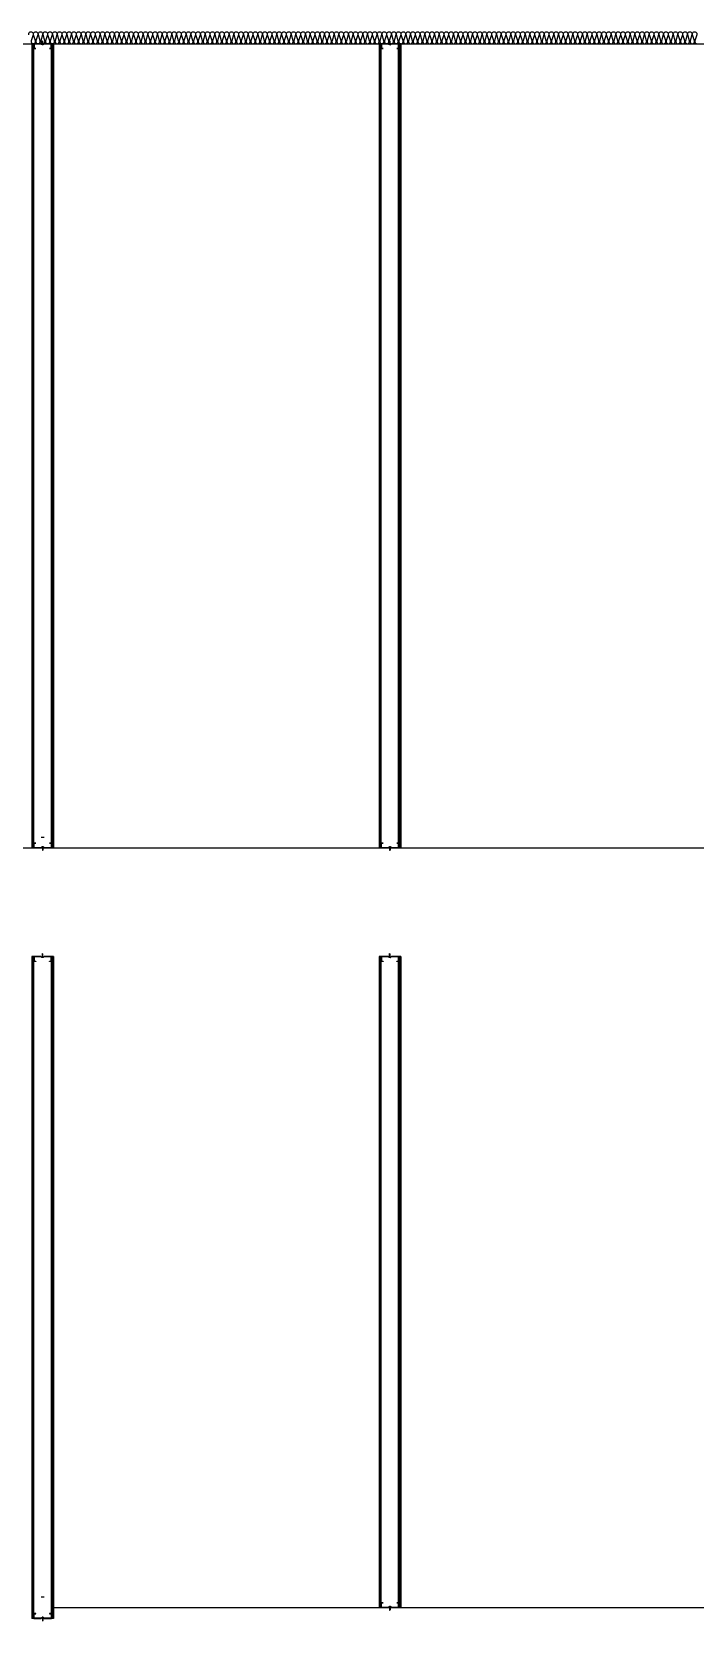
# Model space of a CAD drawing. Header units: millimetres. Extents: x 19868 to 801382, y -4805 to 85279.
# Drawn here: x 757488 to 763602, y 60053 to 74699 of the extents above; entities that cross this region are included whole.
import ezdxf

# ---------------------------------------------------------------- set-up
doc = ezdxf.new("R2010")
doc.units = ezdxf.units.MM
doc.header["$LTSCALE"] = 250
for name, color, linetype in [('8입면선', 8, 'Continuous'), ('A-FIN', 6, 'Continuous'), ('A-WALL-D', 7, 'Continuous'), ('GAGAM-DT', 7, 'Continuous'), ('ISL', 251, 'Continuous'), ('입면', 7, 'Continuous')]:
    doc.layers.add(name, color=color, linetype=linetype)
doc.layers.add('CK', color=221, linetype='Continuous', plot=False)

# ---------------------------------------------------------------- blocks, each defined once
blk = doc.blocks.new('*U193')
at = {"layer": '8입면선', "color": 8}
for p, q in [((3316398, 471811), (3316398, 477911)), ((3316578, 471811), (3316578, 477911))]:
    blk.add_line(p, q, dxfattribs=at)
at = {"layer": 'A-WALL-D'}
for p, q in [((3316388, 477911), (3316388, 471811)), ((3316408, 477911), (3316388, 477911)), ((3316408, 471821), (3316408, 477911)), ((3316568, 471821), (3316568, 477911)), ((3316588, 477911), (3316568, 477911)), ((3316588, 477911), (3316588, 471811)), ((3316408, 471811), (3316388, 471811)), ((3316588, 471811), (3316568, 471811))]:
    blk.add_line(p, q, dxfattribs=at)
at = {"layer": 'CK', "linetype": 'Continuous'}
blk.add_line((3316473, 472011), (3316502, 472011), dxfattribs=at)
at = {"layer": 'GAGAM-DT', "color": 8}
for p, q in [((3316493, 477906), (3316483, 477906)), ((3316483, 477906), (3316483, 477902)), ((3316491, 477901), (3316484, 477901)), ((3316485, 477906), (3316485, 477937)), ((3316490, 477932), (3316485, 477937)), ((3316485, 477906), (3316485, 477901)), ((3316490, 477906), (3316490, 477932)), ((3316490, 477906), (3316490, 477901)), ((3316493, 477906), (3316493, 477902)), ((3316483, 471817), (3316483, 471821)), ((3316493, 471817), (3316483, 471817)), ((3316491, 471822), (3316484, 471822)), ((3316485, 471817), (3316485, 471822)), ((3316485, 471817), (3316485, 471786)), ((3316490, 471791), (3316485, 471786)), ((3316490, 471817), (3316490, 471822)), ((3316490, 471817), (3316490, 471791)), ((3316493, 471817), (3316493, 471821))]:
    blk.add_line(p, q, dxfattribs=at)
for centre, start, end in [((3316484, 477902), 180, 270), ((3316491, 477902), 270, 0), ((3316484, 471821), 90, 180), ((3316491, 471821), 0, 90)]:
    blk.add_arc(centre, 1.51, start, end, dxfattribs=at)
at = {"layer": '입면', "color": 6}
for p, q in [((3316408, 477866), (3316408, 477911)), ((3316408, 477911), (3316473, 477911)), ((3316472, 477910), (3316409, 477910)), ((3316409, 477910), (3316409, 477868)), ((3316477, 477904), (3316472, 477910)), ((3316473, 477911), (3316478, 477906)), ((3316498, 477904), (3316477, 477904)), ((3316478, 477906), (3316497, 477906)), ((3316497, 477906), (3316502, 477911)), ((3316503, 477910), (3316498, 477904)), ((3316502, 477911), (3316568, 477911)), ((3316566, 477910), (3316503, 477910)), ((3316566, 477868), (3316566, 477910)), ((3316568, 477911), (3316568, 477866)), ((3316425, 477866), (3316408, 477866)), ((3316409, 477868), (3316425, 477868)), ((3316425, 477868), (3316425, 477866)), ((3316550, 477866), (3316550, 477868)), ((3316550, 477868), (3316566, 477868)), ((3316568, 477866), (3316550, 477866)), ((3316425, 471856), (3316408, 471856)), ((3316408, 471856), (3316408, 471811)), ((3316408, 471811), (3316473, 471811)), ((3316409, 471813), (3316409, 471855)), ((3316409, 471855), (3316425, 471855)), ((3316472, 471813), (3316409, 471813)), ((3316425, 471855), (3316425, 471856)), ((3316477, 471818), (3316472, 471813)), ((3316473, 471811), (3316478, 471817)), ((3316498, 471818), (3316477, 471818)), ((3316478, 471817), (3316497, 471817)), ((3316497, 471817), (3316502, 471811)), ((3316503, 471813), (3316498, 471818)), ((3316502, 471811), (3316568, 471811)), ((3316566, 471813), (3316503, 471813)), ((3316568, 471856), (3316550, 471856)), ((3316550, 471856), (3316550, 471855)), ((3316550, 471855), (3316566, 471855)), ((3316566, 471855), (3316566, 471813)), ((3316568, 471811), (3316568, 471856))]:
    blk.add_line(p, q, dxfattribs=at)
blk = doc.blocks.new('*U194')
at = {"layer": '8입면선', "color": 8}
for p, q in [((3316398, 472011), (3316398, 478011)), ((3316578, 472011), (3316578, 478011))]:
    blk.add_line(p, q, dxfattribs=at)
at = {"layer": 'A-WALL-D'}
for p, q in [((3316388, 478011), (3316388, 472011)), ((3316408, 478011), (3316388, 478011)), ((3316408, 472021), (3316408, 478011)), ((3316568, 472021), (3316568, 478011)), ((3316588, 478011), (3316568, 478011)), ((3316588, 478011), (3316588, 472011)), ((3316408, 472011), (3316388, 472011)), ((3316588, 472011), (3316568, 472011))]:
    blk.add_line(p, q, dxfattribs=at)
at = {"layer": 'CK', "linetype": 'Continuous'}
blk.add_line((3316473, 472011), (3316502, 472011), dxfattribs=at)
at = {"layer": 'GAGAM-DT', "color": 8}
for p, q in [((3316485, 478006), (3316485, 478037)), ((3316490, 478031), (3316485, 478037)), ((3316493, 478006), (3316483, 478006)), ((3316483, 478006), (3316483, 478002)), ((3316491, 478001), (3316484, 478001)), ((3316485, 478006), (3316485, 478001)), ((3316490, 478006), (3316490, 478031)), ((3316490, 478006), (3316490, 478001)), ((3316493, 478006), (3316493, 478002)), ((3316483, 472017), (3316483, 472021)), ((3316493, 472017), (3316483, 472017)), ((3316491, 472022), (3316484, 472022)), ((3316485, 472017), (3316485, 472022)), ((3316485, 472017), (3316485, 471986)), ((3316490, 471991), (3316485, 471986)), ((3316490, 472017), (3316490, 472022)), ((3316490, 472017), (3316490, 471991)), ((3316493, 472017), (3316493, 472021))]:
    blk.add_line(p, q, dxfattribs=at)
for centre, start, end in [((3316484, 478002), 180, 270), ((3316491, 478002), 270, 0), ((3316484, 472021), 90, 180), ((3316491, 472021), 0, 90)]:
    blk.add_arc(centre, 1.51, start, end, dxfattribs=at)
at = {"layer": '입면', "color": 6}
for p, q in [((3316408, 477966), (3316408, 478011)), ((3316408, 478011), (3316473, 478011)), ((3316425, 477966), (3316408, 477966)), ((3316472, 478010), (3316409, 478010)), ((3316409, 478010), (3316409, 477968)), ((3316409, 477968), (3316425, 477968)), ((3316425, 477968), (3316425, 477966)), ((3316477, 478004), (3316472, 478010)), ((3316473, 478011), (3316478, 478006)), ((3316498, 478004), (3316477, 478004)), ((3316478, 478006), (3316497, 478006)), ((3316497, 478006), (3316502, 478011)), ((3316503, 478010), (3316498, 478004)), ((3316502, 478011), (3316568, 478011)), ((3316566, 478010), (3316503, 478010)), ((3316550, 477966), (3316550, 477968)), ((3316550, 477968), (3316566, 477968)), ((3316568, 477966), (3316550, 477966)), ((3316566, 477968), (3316566, 478010)), ((3316568, 478011), (3316568, 477966)), ((3316425, 472056), (3316408, 472056)), ((3316408, 472056), (3316408, 472011)), ((3316409, 472013), (3316409, 472055)), ((3316409, 472055), (3316425, 472055)), ((3316425, 472055), (3316425, 472056)), ((3316568, 472056), (3316550, 472056)), ((3316550, 472056), (3316550, 472055)), ((3316550, 472055), (3316566, 472055)), ((3316566, 472055), (3316566, 472013)), ((3316568, 472011), (3316568, 472056)), ((3316408, 472011), (3316473, 472011)), ((3316472, 472013), (3316409, 472013)), ((3316477, 472018), (3316472, 472013)), ((3316473, 472011), (3316478, 472017)), ((3316498, 472018), (3316477, 472018)), ((3316478, 472017), (3316497, 472017)), ((3316497, 472017), (3316502, 472011)), ((3316503, 472013), (3316498, 472018)), ((3316502, 472011), (3316568, 472011)), ((3316566, 472013), (3316503, 472013))]:
    blk.add_line(p, q, dxfattribs=at)
blk = doc.blocks.new('*U227')
at = {"layer": '8입면선', "color": 8}
for p, q in [((3316398, 471911), (3316398, 479321)), ((3316578, 471911), (3316578, 479321))]:
    blk.add_line(p, q, dxfattribs=at)
at = {"layer": 'A-WALL-D'}
for p, q in [((3316388, 479321), (3316388, 471911)), ((3316408, 479321), (3316388, 479321)), ((3316408, 471921), (3316408, 479321)), ((3316568, 471921), (3316568, 479321)), ((3316588, 479321), (3316568, 479321)), ((3316588, 479321), (3316588, 471911)), ((3316408, 471911), (3316388, 471911)), ((3316588, 471911), (3316568, 471911))]:
    blk.add_line(p, q, dxfattribs=at)
at = {"layer": 'CK', "linetype": 'Continuous'}
blk.add_line((3316473, 472011), (3316502, 472011), dxfattribs=at)
at = {"layer": 'GAGAM-DT', "color": 8}
for p, q in [((3316493, 479316), (3316483, 479316)), ((3316483, 479316), (3316483, 479312)), ((3316491, 479311), (3316484, 479311)), ((3316485, 479316), (3316485, 479347)), ((3316490, 479342), (3316485, 479347)), ((3316485, 479316), (3316485, 479311)), ((3316490, 479316), (3316490, 479342)), ((3316490, 479316), (3316490, 479311)), ((3316493, 479316), (3316493, 479312)), ((3316483, 471917), (3316483, 471921)), ((3316493, 471917), (3316483, 471917)), ((3316491, 471922), (3316484, 471922)), ((3316485, 471917), (3316485, 471922)), ((3316485, 471917), (3316485, 471886)), ((3316490, 471891), (3316485, 471886)), ((3316490, 471917), (3316490, 471922)), ((3316490, 471917), (3316490, 471891)), ((3316493, 471917), (3316493, 471921))]:
    blk.add_line(p, q, dxfattribs=at)
for centre, start, end in [((3316484, 479312), 180, 270), ((3316491, 479312), 270, 0), ((3316484, 471921), 90, 180), ((3316491, 471921), 0, 90)]:
    blk.add_arc(centre, 1.51, start, end, dxfattribs=at)
at = {"layer": '입면', "color": 6}
for p, q in [((3316408, 479276), (3316408, 479321)), ((3316408, 479321), (3316473, 479321)), ((3316425, 479276), (3316408, 479276)), ((3316472, 479320), (3316409, 479320)), ((3316409, 479320), (3316409, 479278)), ((3316409, 479278), (3316425, 479278)), ((3316425, 479278), (3316425, 479276)), ((3316477, 479314), (3316472, 479320)), ((3316473, 479321), (3316478, 479316)), ((3316498, 479314), (3316477, 479314)), ((3316478, 479316), (3316497, 479316)), ((3316497, 479316), (3316502, 479321)), ((3316503, 479320), (3316498, 479314)), ((3316502, 479321), (3316568, 479321)), ((3316566, 479320), (3316503, 479320)), ((3316550, 479276), (3316550, 479278)), ((3316550, 479278), (3316566, 479278)), ((3316568, 479276), (3316550, 479276)), ((3316566, 479278), (3316566, 479320)), ((3316568, 479321), (3316568, 479276)), ((3316425, 471956), (3316408, 471956)), ((3316408, 471956), (3316408, 471911)), ((3316408, 471911), (3316473, 471911)), ((3316409, 471913), (3316409, 471955)), ((3316409, 471955), (3316425, 471955)), ((3316472, 471913), (3316409, 471913)), ((3316425, 471955), (3316425, 471956)), ((3316477, 471918), (3316472, 471913)), ((3316473, 471911), (3316478, 471917)), ((3316498, 471918), (3316477, 471918)), ((3316478, 471917), (3316497, 471917)), ((3316497, 471917), (3316502, 471911)), ((3316503, 471913), (3316498, 471918)), ((3316502, 471911), (3316568, 471911)), ((3316566, 471913), (3316503, 471913)), ((3316568, 471956), (3316550, 471956)), ((3316550, 471956), (3316550, 471955)), ((3316550, 471955), (3316566, 471955)), ((3316566, 471955), (3316566, 471913)), ((3316568, 471911), (3316568, 471956))]:
    blk.add_line(p, q, dxfattribs=at)
blk = doc.blocks.new('*U174')
at = {"layer": '8입면선', "color": 8}
for p, q in [((3316398, 472011), (3316398, 479421)), ((3316578, 472011), (3316578, 479421))]:
    blk.add_line(p, q, dxfattribs=at)
at = {"layer": 'A-WALL-D'}
for p, q in [((3316388, 479421), (3316388, 472011)), ((3316408, 479421), (3316388, 479421)), ((3316408, 472021), (3316408, 479421)), ((3316568, 472021), (3316568, 479421)), ((3316588, 479421), (3316568, 479421)), ((3316588, 479421), (3316588, 472011)), ((3316408, 472011), (3316388, 472011)), ((3316588, 472011), (3316568, 472011))]:
    blk.add_line(p, q, dxfattribs=at)
at = {"layer": 'CK', "linetype": 'Continuous'}
blk.add_line((3316473, 472011), (3316502, 472011), dxfattribs=at)
at = {"layer": 'GAGAM-DT', "color": 8}
for p, q in [((3316493, 479416), (3316483, 479416)), ((3316483, 479416), (3316483, 479412)), ((3316491, 479411), (3316484, 479411)), ((3316485, 479416), (3316485, 479447)), ((3316490, 479442), (3316485, 479447)), ((3316485, 479416), (3316485, 479411)), ((3316490, 479416), (3316490, 479442)), ((3316490, 479416), (3316490, 479411)), ((3316493, 479416), (3316493, 479412)), ((3316483, 472017), (3316483, 472021)), ((3316493, 472017), (3316483, 472017)), ((3316491, 472022), (3316484, 472022)), ((3316485, 472017), (3316485, 472022)), ((3316485, 472017), (3316485, 471986)), ((3316490, 471991), (3316485, 471986)), ((3316490, 472017), (3316490, 472022)), ((3316490, 472017), (3316490, 471991)), ((3316493, 472017), (3316493, 472021))]:
    blk.add_line(p, q, dxfattribs=at)
for centre, start, end in [((3316484, 479412), 180, 270), ((3316491, 479412), 270, 0), ((3316484, 472021), 90, 180), ((3316491, 472021), 0, 90)]:
    blk.add_arc(centre, 1.51, start, end, dxfattribs=at)
at = {"layer": '입면', "color": 6}
for p, q in [((3316408, 479376), (3316408, 479421)), ((3316408, 479421), (3316473, 479421)), ((3316425, 479376), (3316408, 479376)), ((3316472, 479420), (3316409, 479420)), ((3316409, 479420), (3316409, 479378)), ((3316409, 479378), (3316425, 479378)), ((3316425, 479378), (3316425, 479376)), ((3316477, 479414), (3316472, 479420)), ((3316473, 479421), (3316478, 479416)), ((3316498, 479414), (3316477, 479414)), ((3316478, 479416), (3316497, 479416)), ((3316497, 479416), (3316502, 479421)), ((3316503, 479420), (3316498, 479414)), ((3316502, 479421), (3316568, 479421)), ((3316566, 479420), (3316503, 479420)), ((3316550, 479376), (3316550, 479378)), ((3316550, 479378), (3316566, 479378)), ((3316568, 479376), (3316550, 479376)), ((3316566, 479378), (3316566, 479420)), ((3316568, 479421), (3316568, 479376)), ((3316425, 472056), (3316408, 472056)), ((3316408, 472056), (3316408, 472011)), ((3316409, 472013), (3316409, 472055)), ((3316409, 472055), (3316425, 472055)), ((3316425, 472055), (3316425, 472056)), ((3316568, 472056), (3316550, 472056)), ((3316550, 472056), (3316550, 472055)), ((3316550, 472055), (3316566, 472055)), ((3316566, 472055), (3316566, 472013)), ((3316568, 472011), (3316568, 472056)), ((3316408, 472011), (3316473, 472011)), ((3316472, 472013), (3316409, 472013)), ((3316477, 472018), (3316472, 472013)), ((3316473, 472011), (3316478, 472017)), ((3316498, 472018), (3316477, 472018)), ((3316478, 472017), (3316497, 472017)), ((3316497, 472017), (3316502, 472011)), ((3316503, 472013), (3316498, 472018)), ((3316502, 472011), (3316568, 472011)), ((3316566, 472013), (3316503, 472013))]:
    blk.add_line(p, q, dxfattribs=at)

msp = doc.modelspace()

# ---------------------------------------------------------------- linework, layer by layer
at = {"layer": 'A-FIN'}
for p, q in [((753988.2, 67178.9), (784788.2, 67178.9)), ((757688.2, 60178.9), (765288.2, 60178.9))]:
    msp.add_line(p, q, dxfattribs=at)
at = {"layer": 'ISL'}
msp.add_lwpolyline([(757460.8, 74672.3, -1.3725934), (757499.7, 74672.3), (757482.8, 74615.6, 0.5092668), (757502.2, 74588.9, 0.5092668), (757521.7, 74615.6), (757504.8, 74672.3, -1.3725934), (757543.7, 74672.3), (757526.8, 74615.6, 0.5092668), (757546.2, 74588.9, 0.5092668), (757565.7, 74615.6), (757548.8, 74672.3, -1.3725934), (757587.7, 74672.3), (757570.8, 74615.6, 0.5092668), (757590.2, 74588.9, 0.5092668), (757609.7, 74615.6), (757592.8, 74672.3, -1.3725934), (757631.7, 74672.3), (757614.8, 74615.6, 0.5092668), (757634.2, 74588.9, 0.5092668), (757653.7, 74615.6), (757636.8, 74672.3, -1.3725934), (757675.7, 74672.3), (757658.8, 74615.6, 0.5092668), (757678.2, 74588.9, 0.5092668), (757697.7, 74615.6), (757680.8, 74672.3, -1.3725934), (757719.7, 74672.3), (757702.8, 74615.6, 0.5092668), (757722.2, 74588.9, 0.5092668), (757741.7, 74615.6), (757724.8, 74672.3, -1.3725934), (757763.7, 74672.3), (757746.8, 74615.6, 0.5092668), (757766.2, 74588.9, 0.5092668), (757785.7, 74615.6), (757768.8, 74672.3, -1.3725934), (757807.7, 74672.3), (757790.8, 74615.6, 0.5092668), (757810.2, 74588.9, 0.5092668), (757829.7, 74615.6), (757812.8, 74672.3, -1.3725934), (757851.7, 74672.3), (757834.8, 74615.6, 0.5092668), (757854.2, 74588.9, 0.5092668), (757873.7, 74615.6), (757856.8, 74672.3, -1.3725934), (757895.7, 74672.3), (757878.8, 74615.6, 0.5092668), (757898.2, 74588.9, 0.5092668), (757917.7, 74615.6), (757900.8, 74672.3, -1.3725934), (757939.7, 74672.3), (757922.8, 74615.6, 0.5092668), (757942.2, 74588.9, 0.5092668), (757961.7, 74615.6), (757944.8, 74672.3, -1.3725934), (757983.7, 74672.3), (757966.8, 74615.6, 0.5092668), (757986.2, 74588.9, 0.5092668), (758005.7, 74615.6), (757988.8, 74672.3, -1.3725934), (758027.7, 74672.3), (758010.8, 74615.6, 0.5092668), (758030.2, 74588.9, 0.5092668), (758049.7, 74615.6), (758032.8, 74672.3, -1.3725934), (758071.7, 74672.3), (758054.8, 74615.6, 0.5092668), (758074.2, 74588.9, 0.5092668), (758093.7, 74615.6), (758076.8, 74672.3, -1.3725934), (758115.7, 74672.3), (758098.8, 74615.6, 0.5092668), (758118.2, 74588.9, 0.5092668), (758137.7, 74615.6), (758120.8, 74672.3, -1.3725934), (758159.7, 74672.3), (758142.8, 74615.6, 0.5092668), (758162.2, 74588.9, 0.5092668), (758181.7, 74615.6), (758164.8, 74672.3, -1.3725934), (758203.7, 74672.3), (758186.8, 74615.6, 0.5092668), (758206.2, 74588.9, 0.5092668), (758225.7, 74615.6), (758208.8, 74672.3, -1.3725934), (758247.7, 74672.3), (758230.8, 74615.6, 0.5092668), (758250.2, 74588.9, 0.5092668), (758269.7, 74615.6), (758252.8, 74672.3, -1.3725934), (758291.7, 74672.3), (758274.8, 74615.6, 0.5092668), (758294.2, 74588.9, 0.5092668), (758313.7, 74615.6), (758296.8, 74672.3, -1.3725934), (758335.7, 74672.3), (758318.8, 74615.6, 0.5092668), (758338.2, 74588.9, 0.5092668), (758357.7, 74615.6), (758340.8, 74672.3, -1.3725934), (758379.7, 74672.3), (758362.8, 74615.6, 0.5092668), (758382.2, 74588.9, 0.5092668), (758401.7, 74615.6), (758384.8, 74672.3, -1.3725934), (758423.7, 74672.3), (758406.8, 74615.6, 0.5092668), (758426.2, 74588.9, 0.5092668), (758445.7, 74615.6), (758428.8, 74672.3, -1.3725934), (758467.7, 74672.3), (758450.8, 74615.6, 0.5092668), (758470.2, 74588.9, 0.5092668), (758489.7, 74615.6), (758472.8, 74672.3, -1.3725934), (758511.7, 74672.3), (758494.8, 74615.6, 0.5092668), (758514.2, 74588.9, 0.5092668), (758533.7, 74615.6), (758516.8, 74672.3, -1.3725934), (758555.7, 74672.3), (758538.8, 74615.6, 0.5092668), (758558.2, 74588.9, 0.5092668), (758577.7, 74615.6), (758560.8, 74672.3, -1.3725934), (758599.7, 74672.3), (758582.8, 74615.6, 0.5092668), (758602.2, 74588.9, 0.5092668), (758621.7, 74615.6), (758604.8, 74672.3, -1.3725934), (758643.7, 74672.3), (758626.8, 74615.6, 0.5092668), (758646.2, 74588.9, 0.5092668), (758665.7, 74615.6), (758648.8, 74672.3, -1.3725934), (758687.7, 74672.3), (758670.8, 74615.6, 0.5092668), (758690.2, 74588.9, 0.5092668), (758709.7, 74615.6), (758692.8, 74672.3, -1.3725934), (758731.7, 74672.3), (758714.8, 74615.6, 0.5092668), (758734.2, 74588.9, 0.5092668), (758753.7, 74615.6), (758736.8, 74672.3, -1.3725934), (758775.7, 74672.3), (758758.8, 74615.6, 0.5092668), (758778.2, 74588.9, 0.5092668), (758797.7, 74615.6), (758780.8, 74672.3, -1.3725934), (758819.7, 74672.3), (758802.8, 74615.6, 0.5092668), (758822.2, 74588.9, 0.5092668), (758841.7, 74615.6), (758824.8, 74672.3, -1.3725934), (758863.7, 74672.3), (758846.8, 74615.6, 0.5092668), (758866.2, 74588.9, 0.5092668), (758885.7, 74615.6), (758868.8, 74672.3, -1.3725934), (758907.7, 74672.3), (758890.8, 74615.6, 0.5092668), (758910.2, 74588.9, 0.5092668), (758929.7, 74615.6), (758912.8, 74672.3, -1.3725934), (758951.7, 74672.3), (758934.8, 74615.6, 0.5092668), (758954.2, 74588.9, 0.5092668), (758973.7, 74615.6), (758956.8, 74672.3, -1.3725934), (758995.7, 74672.3), (758978.8, 74615.6, 0.5092668), (758998.2, 74588.9, 0.5092668), (759017.7, 74615.6), (759000.8, 74672.3, -1.3725934), (759039.7, 74672.3), (759022.8, 74615.6, 0.5092668), (759042.2, 74588.9, 0.5092668), (759061.7, 74615.6), (759044.8, 74672.3, -1.3725934), (759083.7, 74672.3), (759066.8, 74615.6, 0.5092668), (759086.2, 74588.9, 0.5092668), (759105.7, 74615.6), (759088.8, 74672.3, -1.3725934), (759127.7, 74672.3), (759110.8, 74615.6, 0.5092668), (759130.2, 74588.9, 0.5092668), (759149.7, 74615.6), (759132.8, 74672.3, -1.3725934), (759171.7, 74672.3), (759154.8, 74615.6, 0.5092668), (759174.2, 74588.9, 0.5092668), (759193.7, 74615.6), (759176.8, 74672.3, -1.3725934), (759215.7, 74672.3), (759198.8, 74615.6, 0.5092668), (759218.2, 74588.9, 0.5092668), (759237.7, 74615.6), (759220.8, 74672.3, -1.3725934), (759259.7, 74672.3), (759242.8, 74615.6, 0.5092668), (759262.2, 74588.9, 0.5092668), (759281.7, 74615.6), (759264.8, 74672.3, -1.3725934), (759303.7, 74672.3), (759286.8, 74615.6, 0.5092668), (759306.2, 74588.9, 0.5092668), (759325.7, 74615.6), (759308.8, 74672.3, -1.3725934), (759347.7, 74672.3), (759330.8, 74615.6, 0.5092668), (759350.2, 74588.9, 0.5092668), (759369.7, 74615.6), (759352.8, 74672.3, -1.3725934), (759391.7, 74672.3), (759374.8, 74615.6, 0.5092668), (759394.2, 74588.9, 0.5092668), (759413.7, 74615.6), (759396.8, 74672.3, -1.3725934), (759435.7, 74672.3), (759418.8, 74615.6, 0.5092668), (759438.2, 74588.9, 0.5092668), (759457.7, 74615.6), (759440.8, 74672.3, -1.3725934), (759479.7, 74672.3), (759462.8, 74615.6, 0.5092668), (759482.2, 74588.9, 0.5092668), (759501.7, 74615.6), (759484.8, 74672.3, -1.3725934), (759523.7, 74672.3), (759506.8, 74615.6, 0.5092668), (759526.2, 74588.9, 0.5092668), (759545.7, 74615.6), (759528.8, 74672.3, -1.3725934), (759567.7, 74672.3), (759550.8, 74615.6, 0.5092668), (759570.2, 74588.9, 0.5092668), (759589.7, 74615.6), (759572.8, 74672.3, -1.3725934), (759611.7, 74672.3), (759594.8, 74615.6, 0.5092668), (759614.2, 74588.9, 0.5092668), (759633.7, 74615.6), (759616.8, 74672.3, -1.3725934), (759655.7, 74672.3), (759638.8, 74615.6, 0.5092668), (759658.2, 74588.9, 0.5092668), (759677.7, 74615.6), (759660.8, 74672.3, -1.3725934), (759699.7, 74672.3), (759682.8, 74615.6, 0.5092668), (759702.2, 74588.9, 0.5092668), (759721.7, 74615.6), (759704.8, 74672.3, -1.3725934), (759743.7, 74672.3), (759726.8, 74615.6, 0.5092668), (759746.2, 74588.9, 0.5092668), (759765.7, 74615.6), (759748.8, 74672.3, -1.3725934), (759787.7, 74672.3), (759770.8, 74615.6, 0.5092668), (759790.2, 74588.9, 0.5092668), (759809.7, 74615.6), (759792.8, 74672.3, -1.3725934), (759831.7, 74672.3), (759814.8, 74615.6, 0.5092668), (759834.2, 74588.9, 0.5092668), (759853.7, 74615.6), (759836.8, 74672.3, -1.3725934), (759875.7, 74672.3), (759858.8, 74615.6, 0.5092668), (759878.2, 74588.9, 0.5092668), (759897.7, 74615.6), (759880.8, 74672.3, -1.3725934), (759919.7, 74672.3), (759902.8, 74615.6, 0.5092668), (759922.2, 74588.9, 0.5092668), (759941.7, 74615.6), (759924.8, 74672.3, -1.3725934), (759963.7, 74672.3), (759946.8, 74615.6, 0.5092668), (759966.2, 74588.9, 0.5092668), (759985.7, 74615.6), (759968.8, 74672.3, -1.3725934), (760007.7, 74672.3), (759990.8, 74615.6, 0.5092668), (760010.2, 74588.9, 0.5092668), (760029.7, 74615.6), (760012.8, 74672.3, -1.3725934), (760051.7, 74672.3), (760034.8, 74615.6, 0.5092668), (760054.2, 74588.9, 0.5092668), (760073.7, 74615.6), (760056.8, 74672.3, -1.3725934), (760095.7, 74672.3), (760078.8, 74615.6, 0.5092668), (760098.2, 74588.9, 0.5092668), (760117.7, 74615.6), (760100.8, 74672.3, -1.3725934), (760139.7, 74672.3), (760122.8, 74615.6, 0.5092668), (760142.2, 74588.9, 0.5092668), (760161.7, 74615.6), (760144.8, 74672.3, -1.3725934), (760183.7, 74672.3), (760166.8, 74615.6, 0.5092668), (760186.2, 74588.9, 0.5092668), (760205.7, 74615.6), (760188.8, 74672.3, -1.3725934), (760227.7, 74672.3), (760210.8, 74615.6, 0.5092668), (760230.2, 74588.9, 0.5092668), (760249.7, 74615.6), (760232.8, 74672.3, -1.3725934), (760271.7, 74672.3), (760254.8, 74615.6, 0.5092668), (760274.2, 74588.9, 0.5092668), (760293.7, 74615.6), (760276.8, 74672.3, -1.3725934), (760315.7, 74672.3), (760298.8, 74615.6, 0.5092668), (760318.2, 74588.9, 0.5092668), (760337.7, 74615.6), (760320.8, 74672.3, -1.3725934), (760359.7, 74672.3), (760342.8, 74615.6, 0.5092668), (760362.2, 74588.9, 0.5092668), (760381.7, 74615.6), (760364.8, 74672.3, -1.3725934), (760403.7, 74672.3), (760386.8, 74615.6, 0.5092668), (760406.2, 74588.9, 0.5092668), (760425.7, 74615.6), (760408.8, 74672.3, -1.3725934), (760447.7, 74672.3), (760430.8, 74615.6, 0.5092668), (760450.2, 74588.9, 0.5092668), (760469.7, 74615.6), (760452.8, 74672.3, -1.3725934), (760491.7, 74672.3), (760474.8, 74615.6, 0.5092668), (760494.2, 74588.9, 0.5092668), (760513.7, 74615.6), (760496.8, 74672.3, -1.3725934), (760535.7, 74672.3), (760518.8, 74615.6, 0.5092668), (760538.2, 74588.9, 0.5092668), (760557.7, 74615.6), (760540.8, 74672.3, -1.3725934), (760579.7, 74672.3), (760562.8, 74615.6, 0.5092668), (760582.2, 74588.9, 0.5092668), (760601.7, 74615.6), (760584.8, 74672.3, -1.3725934), (760623.7, 74672.3), (760606.8, 74615.6, 0.5092668), (760626.2, 74588.9, 0.5092668), (760645.7, 74615.6), (760628.8, 74672.3, -1.3725934), (760667.7, 74672.3), (760650.8, 74615.6, 0.5092668), (760670.2, 74588.9, 0.5092668), (760689.7, 74615.6), (760672.8, 74672.3, -1.3725934), (760711.7, 74672.3), (760694.8, 74615.6, 0.5092668), (760714.2, 74588.9, 0.5092668), (760733.7, 74615.6), (760716.8, 74672.3, -1.3725934), (760755.7, 74672.3), (760738.8, 74615.6, 0.5092668), (760758.2, 74588.9, 0.5092668), (760777.7, 74615.6), (760760.8, 74672.3, -1.3725934), (760799.7, 74672.3), (760782.8, 74615.6, 0.5092668), (760802.2, 74588.9, 0.5092668), (760821.7, 74615.6), (760804.8, 74672.3, -1.3725934), (760843.7, 74672.3), (760826.8, 74615.6, 0.5092668), (760846.2, 74588.9, 0.5092668), (760865.7, 74615.6), (760848.8, 74672.3, -1.3725934), (760887.7, 74672.3), (760870.8, 74615.6, 0.5092668), (760890.2, 74588.9, 0.5092668), (760909.7, 74615.6), (760892.8, 74672.3, -1.3725934), (760931.7, 74672.3), (760914.8, 74615.6, 0.5092668), (760934.2, 74588.9, 0.5092668), (760953.7, 74615.6), (760936.8, 74672.3, -1.3725934), (760975.7, 74672.3), (760958.8, 74615.6, 0.5092668), (760978.2, 74588.9, 0.5092668), (760997.7, 74615.6), (760980.8, 74672.3, -1.3725934), (761019.7, 74672.3), (761002.8, 74615.6, 0.5092668), (761022.2, 74588.9, 0.5092668), (761041.7, 74615.6), (761024.8, 74672.3, -1.3725934), (761063.7, 74672.3), (761046.8, 74615.6, 0.5092668), (761066.2, 74588.9, 0.5092668), (761085.7, 74615.6), (761068.8, 74672.3, -1.3725934), (761107.7, 74672.3), (761090.8, 74615.6, 0.5092668), (761110.2, 74588.9, 0.5092668), (761129.7, 74615.6), (761112.8, 74672.3, -1.3725934), (761151.7, 74672.3), (761134.8, 74615.6, 0.5092668), (761154.2, 74588.9, 0.5092668), (761173.7, 74615.6), (761156.8, 74672.3, -1.3725934), (761195.7, 74672.3), (761178.8, 74615.6, 0.5092668), (761198.2, 74588.9, 0.5092668), (761217.7, 74615.6), (761200.8, 74672.3, -1.3725934), (761239.7, 74672.3), (761222.8, 74615.6, 0.5092668), (761242.2, 74588.9, 0.5092668), (761261.7, 74615.6), (761244.8, 74672.3, -1.3725934), (761283.7, 74672.3), (761266.8, 74615.6, 0.5092668), (761286.2, 74588.9, 0.5092668), (761305.7, 74615.6), (761288.8, 74672.3, -1.3725934), (761327.7, 74672.3), (761310.8, 74615.6, 0.5092668), (761330.2, 74588.9, 0.5092668), (761349.7, 74615.6), (761332.8, 74672.3, -1.3725934), (761371.7, 74672.3), (761354.8, 74615.6, 0.5092668), (761374.2, 74588.9, 0.5092668), (761393.7, 74615.6), (761376.8, 74672.3, -1.3725934), (761415.7, 74672.3), (761398.8, 74615.6, 0.5092668), (761418.2, 74588.9, 0.5092668), (761437.7, 74615.6), (761420.8, 74672.3, -1.3725934), (761459.7, 74672.3), (761442.8, 74615.6, 0.5092668), (761462.2, 74588.9, 0.5092668), (761481.7, 74615.6), (761464.8, 74672.3, -1.3725934), (761503.7, 74672.3), (761486.8, 74615.6, 0.5092668), (761506.2, 74588.9, 0.5092668), (761525.7, 74615.6), (761508.8, 74672.3, -1.3725934), (761547.7, 74672.3), (761530.8, 74615.6, 0.5092668), (761550.2, 74588.9, 0.5092668), (761569.7, 74615.6), (761552.8, 74672.3, -1.3725934), (761591.7, 74672.3), (761574.8, 74615.6, 0.5092668), (761594.2, 74588.9, 0.5092668), (761613.7, 74615.6), (761596.8, 74672.3, -1.3725934), (761635.7, 74672.3), (761618.8, 74615.6, 0.5092668), (761638.2, 74588.9, 0.5092668), (761657.7, 74615.6), (761640.8, 74672.3, -1.3725934), (761679.7, 74672.3), (761662.8, 74615.6, 0.5092668), (761682.2, 74588.9, 0.5092668), (761701.7, 74615.6), (761684.8, 74672.3, -1.3725934), (761723.7, 74672.3), (761706.8, 74615.6, 0.5092668), (761726.2, 74588.9, 0.5092668), (761745.7, 74615.6), (761728.8, 74672.3, -1.3725934), (761767.7, 74672.3), (761750.8, 74615.6, 0.5092668), (761770.2, 74588.9, 0.5092668), (761789.7, 74615.6), (761772.8, 74672.3, -1.3725934), (761811.7, 74672.3), (761794.8, 74615.6, 0.5092668), (761814.2, 74588.9, 0.5092668), (761833.7, 74615.6), (761816.8, 74672.3, -1.3725934), (761855.7, 74672.3), (761838.8, 74615.6, 0.5092668), (761858.2, 74588.9, 0.5092668), (761877.7, 74615.6), (761860.8, 74672.3, -1.3725934), (761899.7, 74672.3), (761882.8, 74615.6, 0.5092668), (761902.2, 74588.9, 0.5092668), (761921.7, 74615.6), (761904.8, 74672.3, -1.3725934), (761943.7, 74672.3), (761926.8, 74615.6, 0.5092668), (761946.2, 74588.9, 0.5092668), (761965.7, 74615.6), (761948.8, 74672.3, -1.3725934), (761987.7, 74672.3), (761970.8, 74615.6, 0.5092668), (761990.2, 74588.9, 0.5092668), (762009.7, 74615.6), (761992.8, 74672.3, -1.3725934), (762031.7, 74672.3), (762014.8, 74615.6, 0.5092668), (762034.2, 74588.9, 0.5092668), (762053.7, 74615.6), (762036.8, 74672.3, -1.3725934), (762075.7, 74672.3), (762058.8, 74615.6, 0.5092668), (762078.2, 74588.9, 0.5092668), (762097.7, 74615.6), (762080.8, 74672.3, -1.3725934), (762119.7, 74672.3), (762102.8, 74615.6, 0.5092668), (762122.2, 74588.9, 0.5092668), (762141.7, 74615.6), (762124.8, 74672.3, -1.3725934), (762163.7, 74672.3), (762146.8, 74615.6, 0.5092668), (762166.2, 74588.9, 0.5092668), (762185.7, 74615.6), (762168.8, 74672.3, -1.3725934), (762207.7, 74672.3), (762190.8, 74615.6, 0.5092668), (762210.2, 74588.9, 0.5092668), (762229.7, 74615.6), (762212.8, 74672.3, -1.3725934), (762251.7, 74672.3), (762234.8, 74615.6, 0.5092668), (762254.2, 74588.9, 0.5092668), (762273.7, 74615.6), (762256.8, 74672.3, -1.3725934), (762295.7, 74672.3), (762278.8, 74615.6, 0.5092668), (762298.2, 74588.9, 0.5092668), (762317.7, 74615.6), (762300.8, 74672.3, -1.3725934), (762339.7, 74672.3), (762322.8, 74615.6, 0.5092668), (762342.2, 74588.9, 0.5092668), (762361.7, 74615.6), (762344.8, 74672.3, -1.3725934), (762383.7, 74672.3), (762366.8, 74615.6, 0.5092668), (762386.2, 74588.9, 0.5092668), (762405.7, 74615.6), (762388.8, 74672.3, -1.3725934), (762427.7, 74672.3), (762410.8, 74615.6, 0.5092668), (762430.2, 74588.9, 0.5092668), (762449.7, 74615.6), (762432.8, 74672.3, -1.3725934), (762471.7, 74672.3), (762454.8, 74615.6, 0.5092668), (762474.2, 74588.9, 0.5092668), (762493.7, 74615.6), (762476.8, 74672.3, -1.3725934), (762515.7, 74672.3), (762498.8, 74615.6, 0.5092668), (762518.2, 74588.9, 0.5092668), (762537.7, 74615.6), (762520.8, 74672.3, -1.3725934), (762559.7, 74672.3), (762542.8, 74615.6, 0.5092668), (762562.2, 74588.9, 0.5092668), (762581.7, 74615.6), (762564.8, 74672.3, -1.3725934), (762603.7, 74672.3), (762586.8, 74615.6, 0.5092668), (762606.2, 74588.9, 0.5092668), (762625.7, 74615.6), (762608.8, 74672.3, -1.3725934), (762647.7, 74672.3), (762630.8, 74615.6, 0.5092668), (762650.2, 74588.9, 0.5092668), (762669.7, 74615.6), (762652.8, 74672.3, -1.3725934), (762691.7, 74672.3), (762674.8, 74615.6, 0.5092668), (762694.2, 74588.9, 0.5092668), (762713.7, 74615.6), (762696.8, 74672.3, -1.3725934), (762735.7, 74672.3), (762718.8, 74615.6, 0.5092668), (762738.2, 74588.9, 0.5092668), (762757.7, 74615.6), (762740.8, 74672.3, -1.3725934), (762779.7, 74672.3), (762762.8, 74615.6, 0.5092668), (762782.2, 74588.9, 0.5092668), (762801.7, 74615.6), (762784.8, 74672.3, -1.3725934), (762823.7, 74672.3), (762806.8, 74615.6, 0.5092668), (762826.2, 74588.9, 0.5092668), (762845.7, 74615.6), (762828.8, 74672.3, -1.3725934), (762867.7, 74672.3), (762850.8, 74615.6, 0.5092668), (762870.2, 74588.9, 0.5092668), (762889.7, 74615.6), (762872.8, 74672.3, -1.3725934), (762911.7, 74672.3), (762894.8, 74615.6, 0.5092668), (762914.2, 74588.9, 0.5092668), (762933.7, 74615.6), (762916.8, 74672.3, -1.3725934), (762955.7, 74672.3), (762938.8, 74615.6, 0.5092668), (762958.2, 74588.9, 0.5092668), (762977.7, 74615.6), (762960.8, 74672.3, -1.3725934), (762999.7, 74672.3), (762982.8, 74615.6, 0.5092668), (763002.2, 74588.9, 0.5092668), (763021.7, 74615.6), (763004.8, 74672.3, -1.3725934), (763043.7, 74672.3), (763026.8, 74615.6, 0.5092668), (763046.2, 74588.9, 0.5092668), (763065.7, 74615.6), (763048.8, 74672.3, -1.3725934), (763087.7, 74672.3), (763070.8, 74615.6, 0.5092668), (763090.2, 74588.9, 0.5092668), (763109.7, 74615.6), (763092.8, 74672.3, -1.3725934), (763131.7, 74672.3), (763114.8, 74615.6, 0.5092668), (763134.2, 74588.9, 0.5092668), (763153.7, 74615.6), (763136.8, 74672.3, -1.3725934), (763175.7, 74672.3), (763158.8, 74615.6, 0.5092668), (763178.2, 74588.9, 0.5092668), (763197.7, 74615.6), (763180.8, 74672.3, -1.3725934), (763219.7, 74672.3), (763202.8, 74615.6, 0.5092668), (763222.2, 74588.9, 0.5092668), (763241.7, 74615.6), (763224.8, 74672.3, -1.3725934), (763263.7, 74672.3), (763246.8, 74615.6, 0.5092668), (763266.2, 74588.9, 0.5092668), (763285.7, 74615.6), (763268.8, 74672.3, -1.3725934), (763307.7, 74672.3), (763290.8, 74615.6, 0.5092668), (763310.2, 74588.9, 0.5092668), (763329.7, 74615.6), (763312.8, 74672.3, -1.3725934), (763351.7, 74672.3), (763334.8, 74615.6, 0.5092668), (763354.2, 74588.9, 0.5092668), (763373.7, 74615.6), (763356.8, 74672.3, -1.3725934), (763395.7, 74672.3), (763378.8, 74615.6, 0.5092668), (763398.2, 74588.9, 0.5092668), (763417.7, 74615.6), (763400.8, 74672.3, -1.3725934), (763439.7, 74672.3), (763422.8, 74615.6, 0.5092668), (763442.2, 74588.9, 0.5092668), (763461.7, 74615.6), (763444.8, 74672.3, -1.3725934), (763483.7, 74672.3), (763466.8, 74615.6, 0.5092668), (763486.2, 74588.9, 0.5092668), (763505.7, 74615.6), (763488.8, 74672.3, -1.3725934), (763527.7, 74672.3), (763510.8, 74615.6, 0.5092668), (763530.2, 74588.9, 0.5092668), (763549.7, 74615.6), (763532.8, 74672.3, -1.3725934), (763571.7, 74672.3), (763554.8, 74615.6, 0.5092668), (763574.2, 74588.9, 0.5092668), (763593.7, 74615.6), (763576.8, 74672.3, -1.3725934), (763615.7, 74672.3), (763598.8, 74615.6, 0.5092668), (763618.2, 74588.9, 0.5092668)], format="xyb", dxfattribs=at)
msp.add_lwpolyline([(748738.2, 73668.9), (749098.2, 73668.9), (749098.2, 74588.9), (752878.2, 74588.9), (752878.2, 73468.9), (753898.2, 73468.9), (753898.2, 74588.9), (768778.2, 74588.9), (768778.2, 73468.9), (769998.2, 73468.9), (769998.2, 74588.9), (784878.2, 74588.9), (784878.2, 73468.9), (785898.2, 73468.9), (785898.2, 74588.9), (789678.2, 74588.9), (789678.2, 73668.9), (790038.2, 73668.9)], dxfattribs=at)

# ---------------------------------------------------------------- block references
at = {"layer": 'A-WALL-D'}
for name, p in [('*U227', (-2558899.4, -404732.5)), ('*U174', (-2555699.4, -404832.5)), ('*U193', (-2558899.4, -411732.5)), ('*U194', (-2555699.4, -411832.5))]:
    msp.add_blockref(name, p, dxfattribs=at)

doc.saveas('drawing.dxf')
